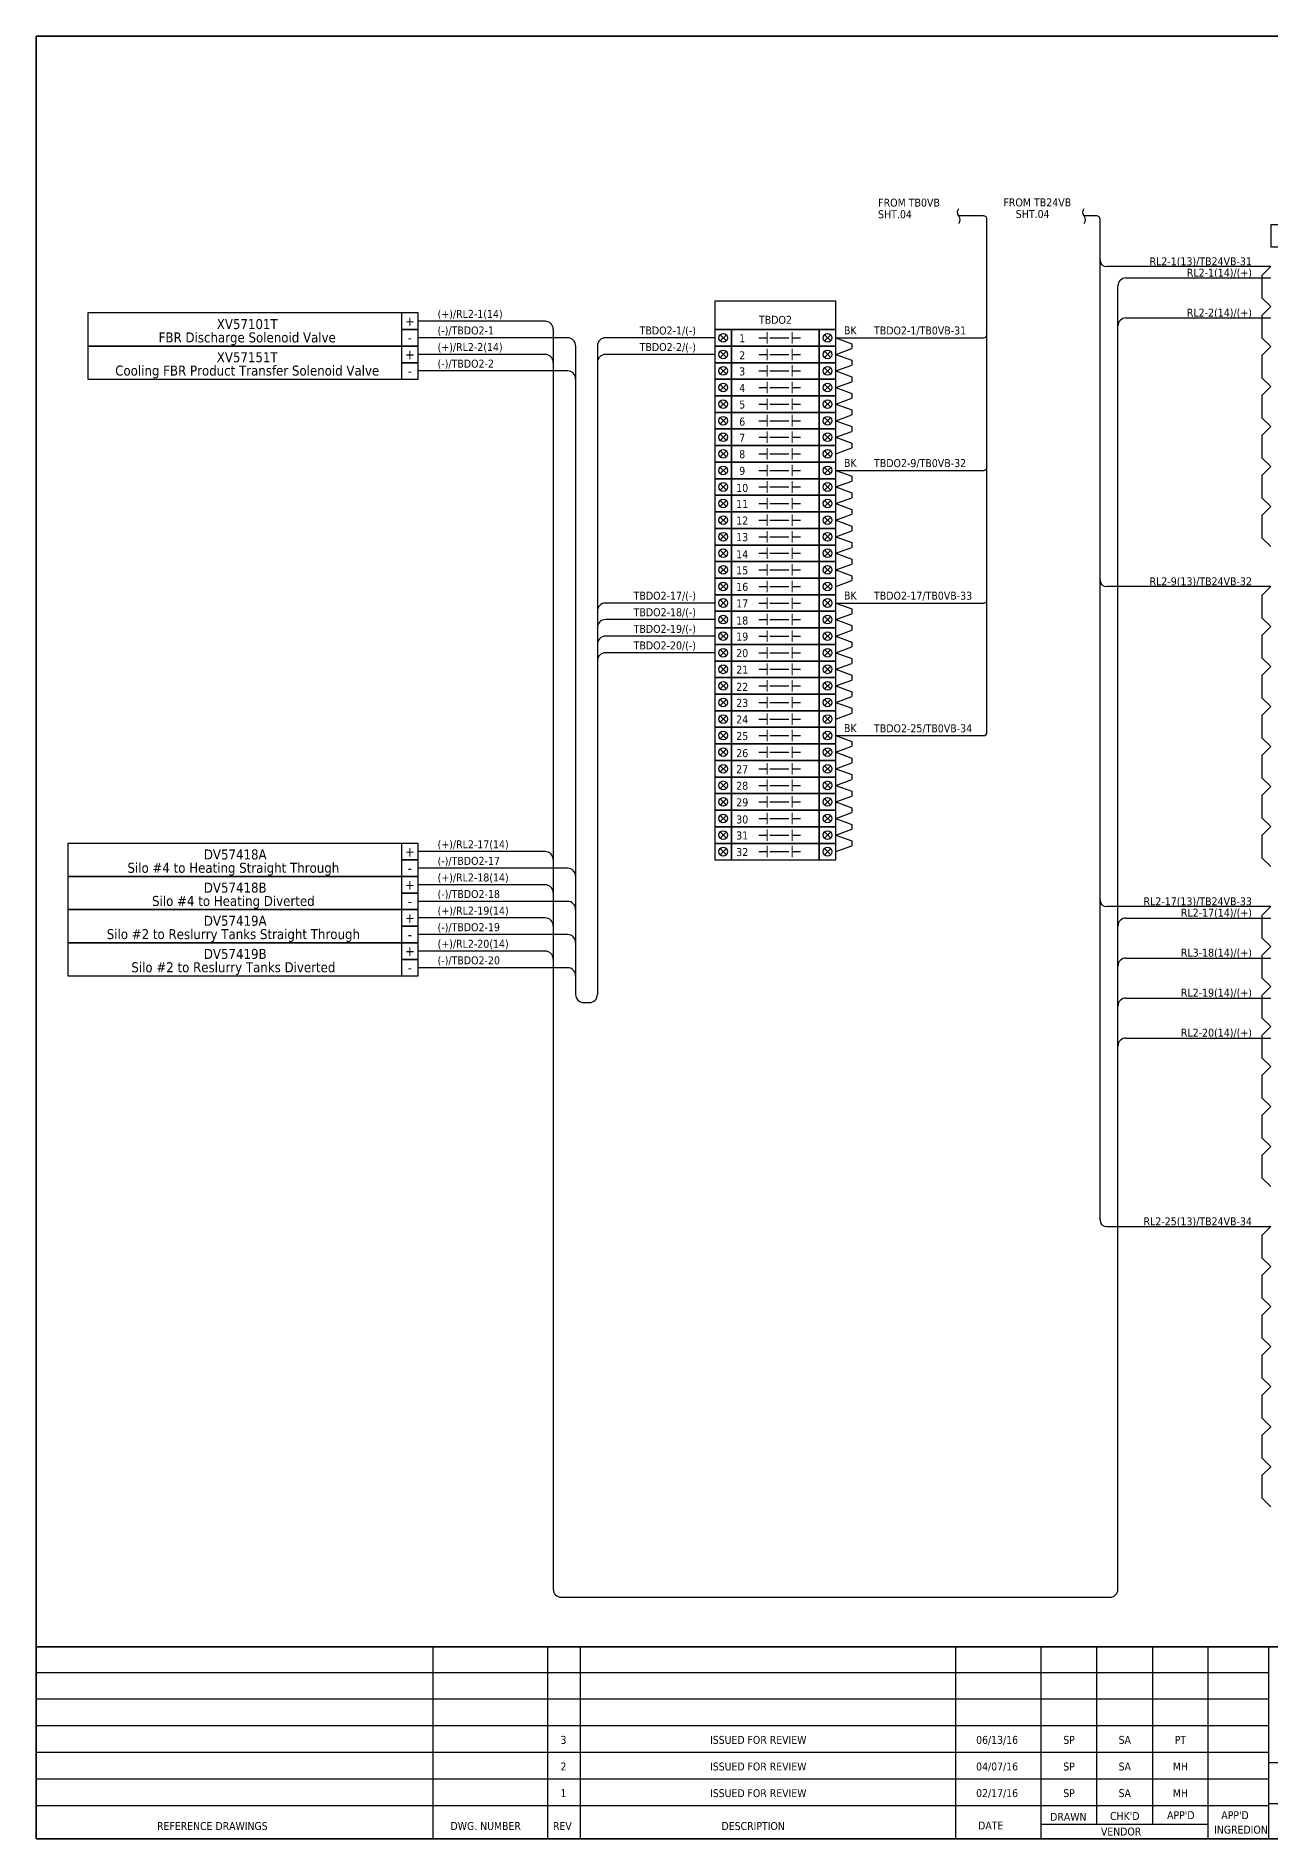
# Model space of a CAD drawing. Header units: millimetres. Extents: x 0 to 1792788, y -13 to 262234.
# Drawn here: x 1018072 to 1065109, y -13 to 68674 of the extents above; entities that cross this region are included whole.
import ezdxf
from ezdxf.enums import TextEntityAlignment as Align

# ---------------------------------------------------------------- set-up
doc = ezdxf.new("R2010")
doc.units = ezdxf.units.MM
for name, color, linetype, lineweight in [('GT_1', 9, 'Continuous', 25), ('HELPPOINT', 7, 'Continuous', 25), ('MEMBER', 7, 'Continuous', 25), ('power', 7, 'Continuous', 25)]:
    doc.layers.add(name, color=color, linetype=linetype, lineweight=lineweight)
doc.styles.add('Tahoma', font='')
doc.styles.get('Tahoma').set_extended_font_data('Tahoma')

# ---------------------------------------------------------------- blocks, each defined once
blk = doc.blocks.new('TPA')
at = {"layer": 'GT_1', "color": 4, "ltscale": 25.4}
for p, q in [((14309938, 12749437), (14309938, 12757755)), ((14314900, 12749437), (14314900, 12757755)), ((14316319, 12749437), (14316319, 12757755)), ((14332560, 12749437), (14332560, 12757755)), ((14336263, 12749437), (14336263, 12757755)), ((14338674, 12750067), (14338674, 12757755)), ((14341086, 12750068), (14341086, 12757756)), ((14343490, 12749437), (14343490, 12757755)), ((14346116, 12749437), (14346116, 12757755)), ((14346116, 12756634), (14292753, 12756634)), ((14346116, 12755485), (14292753, 12755485)), ((14346116, 12754332), (14292753, 12754332)), ((14346116, 12753180), (14292753, 12753180)), ((14368833, 12752737), (14346116, 12752737)), ((14346116, 12752028), (14292753, 12752028)), ((14346114, 12750875), (14292753, 12750875)), ((14368833, 12750964), (14346116, 12750964)), ((14343490, 12750067), (14336263, 12750067))]:
    blk.add_line(p, q, dxfattribs=at)
at = {"layer": 'HELPPOINT', "color": 4, "lineweight": 35, "ltscale": 25.4}
for p, q in [((14292753, 12749437), (14292753, 12827491)), ((14292753, 12827491), (14405128, 12827491)), ((14292753, 12749437), (14292753, 12827491)), ((14292753, 12827491), (14405128, 12827491)), ((14405128, 12749437), (14292753, 12749437)), ((14405128, 12749437), (14292753, 12749437))]:
    blk.add_line(p, q, dxfattribs=at)
at = {"layer": 'MEMBER', "color": 4, "lineweight": 35, "ltscale": 25.4}
blk.add_line((14292753, 12757755), (14405128, 12757755), dxfattribs=at)
blk.add_line((14292753, 12757755), (14405128, 12757755), dxfattribs=at)
at = {"layer": 'MEMBER', "color": 4, "style": 'Tahoma'}
for s, height, p in [('3', 343, (14315582, 12753726)), ('ISSUED FOR REVIEW', 342.77, (14324013, 12753726)), ('06/13/16', 342.8, (14334352, 12753726)), ('SP', 342.8, (14337466, 12753726)), ('SA', 342.8, (14339877, 12753726)), ('PT', 342.8, (14342288, 12753726)), ('2', 343, (14315582, 12752574)), ('ISSUED FOR REVIEW', 342.77, (14324013, 12752574)), ('04/07/16', 342.8, (14334352, 12752574)), ('SP', 342.8, (14337466, 12752574)), ('SA', 342.8, (14339877, 12752574)), ('MH', 342.8, (14342288, 12752574)), ('1', 343, (14315582, 12751421)), ('ISSUED FOR REVIEW', 342.77, (14324013, 12751421)), ('02/17/16', 342.8, (14334352, 12751421)), ('SP', 342.8, (14337466, 12751421)), ('SA', 342.8, (14339877, 12751421)), ('MH', 342.8, (14342288, 12751421))]:
    blk.add_text(s, height=height, dxfattribs=at).set_placement(p, align=Align.MIDDLE_CENTER)
for s, height, p in [('REFERENCE DRAWINGS', 342.77, (14297988, 12749826)), ('DWG. NUMBER', 342.77, (14310694, 12749826)), ('REV', 342.8, (14315126, 12749826)), ('DESCRIPTION', 342.77, (14322425, 12749826)), ('DATE', 342.8, (14333532, 12749847)), ('DRAWN', 342.8, (14336649, 12750224)), ("CHK'D", 342.8, (14339241, 12750260)), ("APP'D", 342.8, (14341710, 12750294)), ("APP'D", 342.8, (14344056, 12750294)), ('VENDOR', 342.8, (14338846, 12749586)), ('INGREDION', 342.8, (14343744, 12749668))]:
    blk.add_text(s, height=height, dxfattribs=at).set_placement(p)

msp = doc.modelspace()

# ---------------------------------------------------------------- linework, layer by layer
at = {"color": 7, "ltscale": 25.4}
for p, q in [((1054166, 61819), (1053220, 61819)), ((1054293, 42149), (1054293, 61692)), ((1038320, 57178), (1032622, 57178)), ((1043933, 57178), (1039761, 57178)), ((1044366, 57295), (1044131, 57060)), ((1044131, 57295), (1044366, 57060)), ((1045600, 57178), (1045918, 57178)), ((1046018, 57178), (1046744, 57178)), ((1046872, 57178), (1047190, 57178)), ((1048105, 57295), (1048340, 57060)), ((1048340, 57295), (1048105, 57060)), ((1048539, 57178), (1054166, 57178)), ((1048539, 57178), (1049143, 56954)), ((1038625, 56873), (1038625, 32157)), ((1039456, 56873), (1039456, 32157)), ((1043933, 56546), (1039761, 56546)), ((1044366, 56664), (1044131, 56429)), ((1044131, 56664), (1044366, 56429)), ((1045600, 56546), (1045918, 56546)), ((1046018, 56546), (1046744, 56546)), ((1046872, 56546), (1047190, 56546)), ((1048105, 56664), (1048340, 56429)), ((1048340, 56664), (1048105, 56429)), ((1048539, 56546), (1049143, 56769)), ((1048539, 56546), (1049143, 56323)), ((1049143, 56954), (1049143, 56769)), ((1038320, 55915), (1032622, 55915)), ((1044366, 56032), (1044131, 55797)), ((1044131, 56032), (1044366, 55797)), ((1045600, 55915), (1045918, 55915)), ((1046018, 55915), (1046744, 55915)), ((1046872, 55915), (1047190, 55915)), ((1048105, 56032), (1048340, 55797)), ((1048340, 56032), (1048105, 55797)), ((1048539, 55915), (1049143, 56138)), ((1048539, 55915), (1049143, 55691)), ((1049143, 56323), (1049143, 56138)), ((1049143, 55691), (1049143, 55506)), ((1044366, 55401), (1044131, 55166)), ((1044131, 55401), (1044366, 55166)), ((1045600, 55283), (1045918, 55283)), ((1046018, 55283), (1046744, 55283)), ((1046872, 55283), (1047190, 55283)), ((1048105, 55401), (1048340, 55166)), ((1048340, 55401), (1048105, 55166)), ((1048539, 55283), (1049143, 55506)), ((1048539, 55283), (1049143, 55060)), ((1049143, 55060), (1049143, 54875)), ((1044366, 54769), (1044131, 54534)), ((1044131, 54769), (1044366, 54534)), ((1045600, 54652), (1045918, 54652)), ((1046018, 54652), (1046744, 54652)), ((1046872, 54652), (1047190, 54652)), ((1048105, 54769), (1048340, 54534)), ((1048340, 54769), (1048105, 54534)), ((1048539, 54652), (1049143, 54875)), ((1048539, 54652), (1049143, 54428)), ((1049143, 54428), (1049143, 54243)), ((1044366, 54138), (1044131, 53903)), ((1044131, 54138), (1044366, 53903)), ((1045600, 54020), (1045918, 54020)), ((1046018, 54020), (1046744, 54020)), ((1046872, 54020), (1047190, 54020)), ((1048105, 54138), (1048340, 53903)), ((1048340, 54138), (1048105, 53903)), ((1048539, 54020), (1049143, 54243)), ((1048539, 54020), (1049143, 53797)), ((1048539, 53389), (1049143, 53612)), ((1049143, 53797), (1049143, 53612)), ((1044366, 53506), (1044131, 53271)), ((1044131, 53506), (1044366, 53271)), ((1045600, 53389), (1045918, 53389)), ((1046018, 53389), (1046744, 53389)), ((1046872, 53389), (1047190, 53389)), ((1048105, 53506), (1048340, 53271)), ((1048340, 53506), (1048105, 53271)), ((1048539, 53389), (1049143, 53165)), ((1048539, 52757), (1049143, 52980)), ((1049143, 53165), (1049143, 52980)), ((1044366, 52875), (1044131, 52640)), ((1044131, 52875), (1044366, 52640)), ((1044366, 52243), (1044131, 52008)), ((1044131, 52243), (1044366, 52008)), ((1045600, 52757), (1045918, 52757)), ((1046018, 52757), (1046744, 52757)), ((1046872, 52757), (1047190, 52757)), ((1048105, 52875), (1048340, 52640)), ((1048340, 52875), (1048105, 52640)), ((1048105, 52243), (1048340, 52008)), ((1048340, 52243), (1048105, 52008)), ((1044366, 51612), (1044131, 51377)), ((1044131, 51612), (1044366, 51377)), ((1045600, 52126), (1045918, 52126)), ((1046018, 52126), (1046744, 52126)), ((1046872, 52126), (1047190, 52126)), ((1048105, 51612), (1048340, 51377)), ((1048340, 51612), (1048105, 51377)), ((1048539, 52126), (1049143, 51902)), ((1048539, 52126), (1054166, 52126)), ((1048539, 51494), (1049143, 51717)), ((1049143, 51902), (1049143, 51717)), ((1044366, 50980), (1044131, 50745)), ((1044131, 50980), (1044366, 50745)), ((1045600, 51494), (1045918, 51494)), ((1045600, 50863), (1045918, 50863)), ((1046018, 51494), (1046744, 51494)), ((1046018, 50863), (1046744, 50863)), ((1046872, 51494), (1047190, 51494)), ((1046872, 50863), (1047190, 50863)), ((1048105, 50980), (1048340, 50745)), ((1048340, 50980), (1048105, 50745)), ((1048539, 51494), (1049143, 51271)), ((1048539, 50863), (1049143, 51086)), ((1048539, 50863), (1049143, 50639)), ((1049143, 51271), (1049143, 51086)), ((1044366, 50349), (1044131, 50114)), ((1044131, 50349), (1044366, 50114)), ((1045600, 50231), (1045918, 50231)), ((1046018, 50231), (1046744, 50231)), ((1046872, 50231), (1047190, 50231)), ((1048105, 50349), (1048340, 50114)), ((1048340, 50349), (1048105, 50114)), ((1048539, 50231), (1049143, 50454)), ((1048539, 50231), (1049143, 50008)), ((1049143, 50639), (1049143, 50454)), ((1044366, 49717), (1044131, 49482)), ((1044131, 49717), (1044366, 49482)), ((1045600, 49600), (1045918, 49600)), ((1046018, 49600), (1046744, 49600)), ((1046872, 49600), (1047190, 49600)), ((1048105, 49717), (1048340, 49482)), ((1048340, 49717), (1048105, 49482)), ((1048539, 49600), (1049143, 49823)), ((1048539, 49600), (1049143, 49376)), ((1049143, 50008), (1049143, 49823)), ((1044366, 49086), (1044131, 48851)), ((1044131, 49086), (1044366, 48851)), ((1045600, 48968), (1045918, 48968)), ((1046018, 48968), (1046744, 48968)), ((1046872, 48968), (1047190, 48968)), ((1048105, 49086), (1048340, 48851)), ((1048340, 49086), (1048105, 48851)), ((1048539, 48968), (1049143, 49191)), ((1048539, 48968), (1049143, 48745)), ((1049143, 49376), (1049143, 49191)), ((1044366, 48454), (1044131, 48219)), ((1044131, 48454), (1044366, 48219)), ((1045600, 48337), (1045918, 48337)), ((1046018, 48337), (1046744, 48337)), ((1046872, 48337), (1047190, 48337)), ((1048105, 48454), (1048340, 48219)), ((1048340, 48454), (1048105, 48219)), ((1048539, 48337), (1049143, 48560)), ((1048539, 48337), (1049143, 48113)), ((1049143, 48745), (1049143, 48560)), ((1049143, 48113), (1049143, 47928)), ((1044366, 47823), (1044131, 47588)), ((1044131, 47823), (1044366, 47588)), ((1045600, 47705), (1045918, 47705)), ((1046018, 47705), (1046744, 47705)), ((1046872, 47705), (1047190, 47705)), ((1048105, 47823), (1048340, 47588)), ((1048340, 47823), (1048105, 47588)), ((1048539, 47705), (1049143, 47928)), ((1043933, 47074), (1039761, 47074)), ((1044366, 47191), (1044131, 46956)), ((1044131, 47191), (1044366, 46956)), ((1045600, 47074), (1045918, 47074)), ((1046018, 47074), (1046744, 47074)), ((1046872, 47074), (1047190, 47074)), ((1048105, 47191), (1048340, 46956)), ((1048340, 47191), (1048105, 46956)), ((1048539, 47074), (1049143, 46850)), ((1048539, 47074), (1054166, 47074)), ((1049143, 46850), (1049143, 46665)), ((1043933, 46442), (1039761, 46442)), ((1044366, 46560), (1044131, 46325)), ((1044131, 46560), (1044366, 46325)), ((1045600, 46442), (1045918, 46442)), ((1046018, 46442), (1046744, 46442)), ((1046872, 46442), (1047190, 46442)), ((1048105, 46560), (1048340, 46325)), ((1048340, 46560), (1048105, 46325)), ((1048539, 46442), (1049143, 46665)), ((1048539, 46442), (1049143, 46219)), ((1048539, 45811), (1049143, 46034)), ((1049143, 46219), (1049143, 46034)), ((1043933, 45811), (1039761, 45811)), ((1044366, 45928), (1044131, 45693)), ((1044131, 45928), (1044366, 45693)), ((1045600, 45811), (1045918, 45811)), ((1046018, 45811), (1046744, 45811)), ((1046872, 45811), (1047190, 45811)), ((1048105, 45928), (1048340, 45693)), ((1048340, 45928), (1048105, 45693)), ((1048539, 45811), (1049143, 45587)), ((1048539, 45179), (1049143, 45403)), ((1049143, 45587), (1049143, 45403)), ((1043933, 45179), (1039761, 45179)), ((1044366, 45297), (1044131, 45062)), ((1044131, 45297), (1044366, 45062)), ((1044366, 44665), (1044131, 44430)), ((1044131, 44665), (1044366, 44430)), ((1045600, 45179), (1045918, 45179)), ((1046018, 45179), (1046744, 45179)), ((1046872, 45179), (1047190, 45179)), ((1048105, 45297), (1048340, 45062)), ((1048340, 45297), (1048105, 45062)), ((1048105, 44665), (1048340, 44430)), ((1048340, 44665), (1048105, 44430)), ((1048539, 45179), (1049143, 44956)), ((1048539, 44548), (1049143, 44771)), ((1049143, 44956), (1049143, 44771)), ((1044366, 44034), (1044131, 43799)), ((1044131, 44034), (1044366, 43799)), ((1045600, 44548), (1045918, 44548)), ((1046018, 44548), (1046744, 44548)), ((1046872, 44548), (1047190, 44548)), ((1048105, 44034), (1048340, 43799)), ((1048340, 44034), (1048105, 43799)), ((1048539, 44548), (1049143, 44324)), ((1048539, 43916), (1049143, 44140)), ((1049143, 44324), (1049143, 44140)), ((1044366, 43402), (1044131, 43167)), ((1044131, 43402), (1044366, 43167)), ((1045600, 43916), (1045918, 43916)), ((1045600, 43285), (1045918, 43285)), ((1046018, 43916), (1046744, 43916)), ((1046018, 43285), (1046744, 43285)), ((1046872, 43916), (1047190, 43916)), ((1046872, 43285), (1047190, 43285)), ((1048105, 43402), (1048340, 43167)), ((1048340, 43402), (1048105, 43167)), ((1048539, 43916), (1049143, 43693)), ((1048539, 43285), (1049143, 43508)), ((1048539, 43285), (1049143, 43062)), ((1049143, 43693), (1049143, 43508)), ((1044366, 42771), (1044131, 42536)), ((1044131, 42771), (1044366, 42536)), ((1045600, 42653), (1045918, 42653)), ((1046018, 42653), (1046744, 42653)), ((1046872, 42653), (1047190, 42653)), ((1048105, 42771), (1048340, 42536)), ((1048340, 42771), (1048105, 42536)), ((1048539, 42653), (1049143, 42877)), ((1049143, 43062), (1049143, 42877)), ((1044366, 42139), (1044131, 41904)), ((1044131, 42139), (1044366, 41904)), ((1045600, 42022), (1045918, 42022)), ((1046018, 42022), (1046744, 42022)), ((1046872, 42022), (1047190, 42022)), ((1048105, 42139), (1048340, 41904)), ((1048340, 42139), (1048105, 41904)), ((1048539, 42022), (1049143, 41799)), ((1048539, 42022), (1054166, 42022)), ((1044366, 41508), (1044131, 41273)), ((1044131, 41508), (1044366, 41273)), ((1045600, 41390), (1045918, 41390)), ((1046018, 41390), (1046744, 41390)), ((1046872, 41390), (1047190, 41390)), ((1048105, 41508), (1048340, 41273)), ((1048340, 41508), (1048105, 41273)), ((1048539, 41390), (1049143, 41614)), ((1048539, 41390), (1049143, 41167)), ((1049143, 41799), (1049143, 41614)), ((1044366, 40876), (1044131, 40641)), ((1044131, 40876), (1044366, 40641)), ((1045600, 40759), (1045918, 40759)), ((1046018, 40759), (1046744, 40759)), ((1046872, 40759), (1047190, 40759)), ((1048105, 40876), (1048340, 40641)), ((1048340, 40876), (1048105, 40641)), ((1048539, 40759), (1049143, 40982)), ((1048539, 40759), (1049143, 40536)), ((1049143, 41167), (1049143, 40982)), ((1049143, 40536), (1049143, 40351)), ((1044366, 40245), (1044131, 40010)), ((1044131, 40245), (1044366, 40010)), ((1045600, 40127), (1045918, 40127)), ((1046018, 40127), (1046744, 40127)), ((1046872, 40127), (1047190, 40127)), ((1048105, 40245), (1048340, 40010)), ((1048340, 40245), (1048105, 40010)), ((1048539, 40127), (1049143, 40351)), ((1048539, 40127), (1049143, 39904)), ((1049143, 39904), (1049143, 39719)), ((1044366, 39613), (1044131, 39378)), ((1044131, 39613), (1044366, 39378)), ((1045600, 39496), (1045918, 39496)), ((1046018, 39496), (1046744, 39496)), ((1046872, 39496), (1047190, 39496)), ((1048105, 39613), (1048340, 39378)), ((1048340, 39613), (1048105, 39378)), ((1048539, 39496), (1049143, 39719)), ((1048539, 39496), (1049143, 39273)), ((1049143, 39273), (1049143, 39088)), ((1044366, 38982), (1044131, 38747)), ((1044131, 38982), (1044366, 38747)), ((1045600, 38864), (1045918, 38864)), ((1046018, 38864), (1046744, 38864)), ((1046872, 38864), (1047190, 38864)), ((1048105, 38982), (1048340, 38747)), ((1048340, 38982), (1048105, 38747)), ((1048539, 38864), (1049143, 39088)), ((1048539, 38864), (1049143, 38641)), ((1049143, 38641), (1049143, 38456)), ((1044366, 38350), (1044131, 38115)), ((1044131, 38350), (1044366, 38115)), ((1045600, 38233), (1045918, 38233)), ((1046018, 38233), (1046744, 38233)), ((1046872, 38233), (1047190, 38233)), ((1048105, 38350), (1048340, 38115)), ((1048340, 38350), (1048105, 38115)), ((1048539, 38233), (1049143, 38456)), ((1048539, 38233), (1049143, 38010)), ((1048539, 37601), (1049143, 37825)), ((1049143, 38010), (1049143, 37825)), ((1044366, 37719), (1044131, 37484)), ((1044131, 37719), (1044366, 37484)), ((1045600, 37601), (1045918, 37601)), ((1046018, 37601), (1046744, 37601)), ((1046872, 37601), (1047190, 37601)), ((1048105, 37719), (1048340, 37484)), ((1048340, 37719), (1048105, 37484)), ((1038320, 36970), (1032622, 36970)), ((1038320, 35707), (1032622, 35707)), ((1038320, 34444), (1032622, 34444)), ((1038320, 33181), (1032622, 33181)), ((1038930, 31852), (1039151, 31852))]:
    msp.add_line(p, q, dxfattribs=at)
at = {"color": 1, "ltscale": 25.4}
for p, q in [((1058472, 61819), (1057999, 61819)), ((1058599, 60144), (1058599, 61692)), ((1058599, 23568), (1058599, 61692)), ((1065109, 59890), (1058853, 59890)), ((1065109, 59890), (1064768, 59549)), ((1064768, 59549), (1064768, 58706)), ((1065109, 58366), (1064768, 58706)), ((1065109, 58366), (1064768, 58025)), ((1064768, 58025), (1064768, 57182)), ((1065109, 56842), (1064768, 57182)), ((1065109, 56842), (1064768, 56501)), ((1064768, 56501), (1064768, 55658)), ((1065109, 55318), (1064768, 55658)), ((1065109, 55318), (1064768, 54977)), ((1064768, 54977), (1064768, 54134)), ((1065109, 53794), (1064768, 54134)), ((1065109, 53794), (1064768, 53453)), ((1064768, 53453), (1064768, 52610)), ((1065109, 52270), (1064768, 52610)), ((1065109, 52270), (1064768, 51929)), ((1064768, 51929), (1064768, 51086)), ((1065109, 50746), (1064768, 51086)), ((1065109, 50746), (1064768, 50405)), ((1064768, 50405), (1064768, 49562)), ((1065109, 49222), (1064768, 49562)), ((1065109, 47698), (1058853, 47698)), ((1065109, 47698), (1064768, 47357)), ((1064768, 47357), (1064768, 46514)), ((1065109, 46174), (1064768, 46514)), ((1065109, 46174), (1064768, 45833)), ((1064768, 45833), (1064768, 44990)), ((1065109, 44650), (1064768, 44990)), ((1065109, 44650), (1064768, 44309)), ((1064768, 44309), (1064768, 43466)), ((1065109, 43126), (1064768, 43466)), ((1065109, 43126), (1064768, 42785)), ((1064768, 42785), (1064768, 41942)), ((1065109, 41602), (1064768, 41942)), ((1065109, 41602), (1064768, 41261)), ((1064768, 41261), (1064768, 40418)), ((1065109, 40078), (1064768, 40418)), ((1065109, 40078), (1064768, 39737)), ((1064768, 39737), (1064768, 38894)), ((1065109, 38554), (1064768, 38894)), ((1065109, 38554), (1064768, 38213)), ((1064768, 38213), (1064768, 37370)), ((1065109, 37030), (1064768, 37370)), ((1065109, 35506), (1058853, 35506)), ((1065109, 35506), (1064768, 35165)), ((1064768, 35165), (1064768, 34322)), ((1065109, 33982), (1064768, 34322)), ((1065109, 33982), (1064768, 33641)), ((1064768, 33641), (1064768, 32798)), ((1065109, 32458), (1064768, 32798)), ((1065109, 32458), (1064768, 32117)), ((1064768, 32117), (1064768, 31274)), ((1065109, 30934), (1064768, 31274)), ((1065109, 30934), (1064768, 30593)), ((1064768, 30593), (1064768, 29750)), ((1065109, 29410), (1064768, 29750)), ((1065109, 29410), (1064768, 29069)), ((1064768, 29069), (1064768, 28226)), ((1065109, 27886), (1064768, 28226)), ((1065109, 27886), (1064768, 27545)), ((1064768, 27545), (1064768, 26702)), ((1065109, 26362), (1064768, 26702)), ((1065109, 26362), (1064768, 26021)), ((1064768, 26021), (1064768, 25178)), ((1065109, 24838), (1064768, 25178)), ((1058853, 23314), (1065109, 23314)), ((1065109, 23314), (1064768, 22973)), ((1064768, 22973), (1064768, 22130)), ((1065109, 21790), (1064768, 22130)), ((1065109, 21790), (1064768, 21449)), ((1064768, 21449), (1064768, 20606)), ((1065109, 20266), (1064768, 20606)), ((1065109, 20266), (1064768, 19925)), ((1064768, 19925), (1064768, 19082)), ((1065109, 18742), (1064768, 19082)), ((1065109, 18742), (1064768, 18401)), ((1064768, 18401), (1064768, 17558)), ((1065109, 17218), (1064768, 17558)), ((1065109, 17218), (1064768, 16877)), ((1064768, 16877), (1064768, 16034)), ((1065109, 15694), (1064768, 16034)), ((1065109, 15694), (1064768, 15353)), ((1064768, 15353), (1064768, 14510)), ((1065109, 14170), (1064768, 14510)), ((1065109, 14170), (1064768, 13829)), ((1064768, 13829), (1064768, 12986)), ((1065109, 12646), (1064768, 12986))]:
    msp.add_line(p, q, dxfattribs=at)
at = {"color": 4, "ltscale": 25.4}
for p, q in [((1059282, 9499), (1059282, 59152)), ((1059587, 59457), (1065109, 59457)), ((1037465, 57809), (1032622, 57809)), ((1059587, 57933), (1065109, 57933)), ((1037769, 57504), (1037769, 9499)), ((1037465, 56546), (1032622, 56546)), ((1037465, 37601), (1032622, 37601)), ((1037465, 36338), (1032622, 36338)), ((1037465, 35075), (1032622, 35075)), ((1059587, 35073), (1065109, 35073)), ((1037465, 33812), (1032622, 33812)), ((1059587, 33549), (1065109, 33549)), ((1059587, 32025), (1065109, 32025)), ((1059587, 30501), (1065109, 30501)), ((1038074, 9194), (1058977, 9194))]:
    msp.add_line(p, q, dxfattribs=at)
at = {"color": 7, "lineweight": 9, "ltscale": 25.4}
for p, q in [((1045918, 56961), (1045918, 57394)), ((1046872, 56961), (1046872, 57394)), ((1045918, 56329), (1045918, 56763)), ((1046872, 56329), (1046872, 56763)), ((1045918, 55698), (1045918, 56131)), ((1046872, 55698), (1046872, 56131)), ((1045918, 55066), (1045918, 55500)), ((1046872, 55066), (1046872, 55500)), ((1045918, 54435), (1045918, 54868)), ((1046872, 54435), (1046872, 54868)), ((1045918, 53803), (1045918, 54237)), ((1045918, 53172), (1045918, 53605)), ((1046872, 53803), (1046872, 54237)), ((1046872, 53172), (1046872, 53605)), ((1045918, 52540), (1045918, 52974)), ((1046872, 52540), (1046872, 52974)), ((1045918, 51909), (1045918, 52342)), ((1046872, 51909), (1046872, 52342)), ((1045918, 51277), (1045918, 51711)), ((1046872, 51277), (1046872, 51711)), ((1045918, 50646), (1045918, 51079)), ((1046872, 50646), (1046872, 51079)), ((1045918, 50014), (1045918, 50448)), ((1046872, 50014), (1046872, 50448)), ((1045918, 49383), (1045918, 49816)), ((1046872, 49383), (1046872, 49816)), ((1045918, 48751), (1045918, 49185)), ((1046872, 48751), (1046872, 49185)), ((1045918, 48120), (1045918, 48553)), ((1046872, 48120), (1046872, 48553)), ((1045918, 47488), (1045918, 47922)), ((1046872, 47488), (1046872, 47922)), ((1045918, 46857), (1045918, 47290)), ((1046872, 46857), (1046872, 47290)), ((1045918, 46226), (1045918, 46659)), ((1045918, 45594), (1045918, 46027)), ((1046872, 46226), (1046872, 46659)), ((1046872, 45594), (1046872, 46027)), ((1045918, 44963), (1045918, 45396)), ((1046872, 44963), (1046872, 45396)), ((1045918, 44331), (1045918, 44764)), ((1046872, 44331), (1046872, 44764)), ((1045918, 43700), (1045918, 44133)), ((1046872, 43700), (1046872, 44133)), ((1045918, 43068), (1045918, 43502)), ((1046872, 43068), (1046872, 43502)), ((1045918, 42437), (1045918, 42870)), ((1046872, 42437), (1046872, 42870)), ((1045918, 41805), (1045918, 42239)), ((1046872, 41805), (1046872, 42239)), ((1045918, 41174), (1045918, 41607)), ((1046872, 41174), (1046872, 41607)), ((1045918, 40542), (1045918, 40976)), ((1046872, 40542), (1046872, 40976)), ((1045918, 39911), (1045918, 40344)), ((1046872, 39911), (1046872, 40344)), ((1045918, 39279), (1045918, 39713)), ((1046872, 39279), (1046872, 39713)), ((1045918, 38648), (1045918, 39081)), ((1046872, 38648), (1046872, 39081)), ((1045918, 38016), (1045918, 38450)), ((1045918, 37385), (1045918, 37818)), ((1046872, 38016), (1046872, 38450)), ((1046872, 37385), (1046872, 37818))]:
    msp.add_line(p, q, dxfattribs=at)
at = {"color": 7, "ltscale": 25.4}
msp.add_lwpolyline([(1053220, 61537, 0.351), (1053220, 61819, -0.351), (1053220, 62101, 2.081666)], format="xyb", dxfattribs=at)
at = {"color": 1, "ltscale": 25.4}
msp.add_lwpolyline([(1057999, 61537, 0.351), (1057999, 61819, -0.351), (1057999, 62101, 2.081666)], format="xyb", dxfattribs=at)
at = {"color": 2, "ltscale": 25.4}
for points in [[(1065109, 60647), (1068361, 60647), (1068361, 61478), (1065109, 61478)], [(1020041, 56862), (1032622, 56862), (1032622, 58125), (1020041, 58125)], [(1020041, 55599), (1032622, 55599), (1032622, 56862), (1020041, 56862)], [(1019279, 36654), (1032622, 36654), (1032622, 37917), (1019279, 37917)], [(1019279, 35391), (1032622, 35391), (1032622, 36654), (1019279, 36654)], [(1019279, 34128), (1032622, 34128), (1032622, 35391), (1019279, 35391)], [(1019279, 32865), (1032622, 32865), (1032622, 34128), (1019279, 34128)]]:
    msp.add_lwpolyline(points, close=True, dxfattribs=at)
at = {"color": 4, "ltscale": 25.4}
msp.add_lwpolyline([(1043933, 57493), (1048539, 57493), (1048539, 58572), (1043933, 58572)], close=True, dxfattribs=at)
at = {"color": 1, "ltscale": 25.4}
for points in [[(1031991, 57493), (1032622, 57493), (1032622, 58125), (1031991, 58125)], [(1031991, 56230), (1032622, 56230), (1032622, 56862), (1031991, 56862)], [(1031991, 37286), (1032622, 37286), (1032622, 37917), (1031991, 37917)], [(1031991, 36023), (1032622, 36023), (1032622, 36654), (1031991, 36654)], [(1031991, 34760), (1032622, 34760), (1032622, 35391), (1031991, 35391)], [(1031991, 33497), (1032622, 33497), (1032622, 34128), (1031991, 34128)]]:
    msp.add_lwpolyline(points, close=True, dxfattribs=at)
at = {"color": 7, "ltscale": 25.4}
for points in [[(1031991, 56862), (1032622, 56862), (1032622, 57493), (1031991, 57493)], [(1043933, 56862), (1044564, 56862), (1044564, 57493), (1043933, 57493)], [(1044564, 56862), (1047907, 56862), (1047907, 57493), (1044564, 57493)], [(1047907, 56862), (1048539, 56862), (1048539, 57493), (1047907, 57493)], [(1043933, 56230), (1044564, 56230), (1044564, 56862), (1043933, 56862)], [(1044564, 56230), (1047907, 56230), (1047907, 56862), (1044564, 56862)], [(1047907, 56230), (1048539, 56230), (1048539, 56862), (1047907, 56862)], [(1031991, 55599), (1032622, 55599), (1032622, 56230), (1031991, 56230)], [(1043933, 55599), (1044564, 55599), (1044564, 56230), (1043933, 56230)], [(1044564, 55599), (1047907, 55599), (1047907, 56230), (1044564, 56230)], [(1047907, 55599), (1048539, 55599), (1048539, 56230), (1047907, 56230)], [(1043933, 54967), (1044564, 54967), (1044564, 55599), (1043933, 55599)], [(1043933, 54336), (1044564, 54336), (1044564, 54967), (1043933, 54967)], [(1044564, 54967), (1047907, 54967), (1047907, 55599), (1044564, 55599)], [(1044564, 54336), (1047907, 54336), (1047907, 54967), (1044564, 54967)], [(1047907, 54967), (1048539, 54967), (1048539, 55599), (1047907, 55599)], [(1047907, 54336), (1048539, 54336), (1048539, 54967), (1047907, 54967)], [(1043933, 53704), (1044564, 53704), (1044564, 54336), (1043933, 54336)], [(1044564, 53704), (1047907, 53704), (1047907, 54336), (1044564, 54336)], [(1047907, 53704), (1048539, 53704), (1048539, 54336), (1047907, 54336)], [(1043933, 53073), (1044564, 53073), (1044564, 53704), (1043933, 53704)], [(1044564, 53073), (1047907, 53073), (1047907, 53704), (1044564, 53704)], [(1047907, 53073), (1048539, 53073), (1048539, 53704), (1047907, 53704)], [(1043933, 52441), (1044564, 52441), (1044564, 53073), (1043933, 53073)], [(1044564, 52441), (1047907, 52441), (1047907, 53073), (1044564, 53073)], [(1047907, 52441), (1048539, 52441), (1048539, 53073), (1047907, 53073)], [(1043933, 51810), (1044564, 51810), (1044564, 52441), (1043933, 52441)], [(1044564, 51810), (1047907, 51810), (1047907, 52441), (1044564, 52441)], [(1047907, 51810), (1048539, 51810), (1048539, 52441), (1047907, 52441)], [(1043933, 51178), (1044564, 51178), (1044564, 51810), (1043933, 51810)], [(1044564, 51178), (1047907, 51178), (1047907, 51810), (1044564, 51810)], [(1047907, 51178), (1048539, 51178), (1048539, 51810), (1047907, 51810)], [(1043933, 50547), (1044564, 50547), (1044564, 51178), (1043933, 51178)], [(1044564, 50547), (1047907, 50547), (1047907, 51178), (1044564, 51178)], [(1047907, 50547), (1048539, 50547), (1048539, 51178), (1047907, 51178)], [(1043933, 49915), (1044564, 49915), (1044564, 50547), (1043933, 50547)], [(1044564, 49915), (1047907, 49915), (1047907, 50547), (1044564, 50547)], [(1047907, 49915), (1048539, 49915), (1048539, 50547), (1047907, 50547)], [(1043933, 49284), (1044564, 49284), (1044564, 49915), (1043933, 49915)], [(1044564, 49284), (1047907, 49284), (1047907, 49915), (1044564, 49915)], [(1047907, 49284), (1048539, 49284), (1048539, 49915), (1047907, 49915)], [(1043933, 48652), (1044564, 48652), (1044564, 49284), (1043933, 49284)], [(1044564, 48652), (1047907, 48652), (1047907, 49284), (1044564, 49284)], [(1047907, 48652), (1048539, 48652), (1048539, 49284), (1047907, 49284)], [(1043933, 48021), (1044564, 48021), (1044564, 48652), (1043933, 48652)], [(1044564, 48021), (1047907, 48021), (1047907, 48652), (1044564, 48652)], [(1047907, 48021), (1048539, 48021), (1048539, 48652), (1047907, 48652)], [(1043933, 47389), (1044564, 47389), (1044564, 48021), (1043933, 48021)], [(1044564, 47389), (1047907, 47389), (1047907, 48021), (1044564, 48021)], [(1047907, 47389), (1048539, 47389), (1048539, 48021), (1047907, 48021)], [(1043933, 46758), (1044564, 46758), (1044564, 47389), (1043933, 47389)], [(1043933, 46126), (1044564, 46126), (1044564, 46758), (1043933, 46758)], [(1044564, 46758), (1047907, 46758), (1047907, 47389), (1044564, 47389)], [(1044564, 46126), (1047907, 46126), (1047907, 46758), (1044564, 46758)], [(1047907, 46758), (1048539, 46758), (1048539, 47389), (1047907, 47389)], [(1047907, 46126), (1048539, 46126), (1048539, 46758), (1047907, 46758)], [(1043933, 45495), (1044564, 45495), (1044564, 46126), (1043933, 46126)], [(1044564, 45495), (1047907, 45495), (1047907, 46126), (1044564, 46126)], [(1047907, 45495), (1048539, 45495), (1048539, 46126), (1047907, 46126)], [(1043933, 44864), (1044564, 44864), (1044564, 45495), (1043933, 45495)], [(1044564, 44864), (1047907, 44864), (1047907, 45495), (1044564, 45495)], [(1047907, 44864), (1048539, 44864), (1048539, 45495), (1047907, 45495)], [(1043933, 44232), (1044564, 44232), (1044564, 44864), (1043933, 44864)], [(1044564, 44232), (1047907, 44232), (1047907, 44864), (1044564, 44864)], [(1047907, 44232), (1048539, 44232), (1048539, 44864), (1047907, 44864)], [(1043933, 43601), (1044564, 43601), (1044564, 44232), (1043933, 44232)], [(1044564, 43601), (1047907, 43601), (1047907, 44232), (1044564, 44232)], [(1047907, 43601), (1048539, 43601), (1048539, 44232), (1047907, 44232)], [(1043933, 42969), (1044564, 42969), (1044564, 43601), (1043933, 43601)], [(1044564, 42969), (1047907, 42969), (1047907, 43601), (1044564, 43601)], [(1047907, 42969), (1048539, 42969), (1048539, 43601), (1047907, 43601)], [(1043933, 42338), (1044564, 42338), (1044564, 42969), (1043933, 42969)], [(1044564, 42338), (1047907, 42338), (1047907, 42969), (1044564, 42969)], [(1047907, 42338), (1048539, 42338), (1048539, 42969), (1047907, 42969)], [(1043933, 41706), (1044564, 41706), (1044564, 42338), (1043933, 42338)], [(1044564, 41706), (1047907, 41706), (1047907, 42338), (1044564, 42338)], [(1047907, 41706), (1048539, 41706), (1048539, 42338), (1047907, 42338)], [(1043933, 41075), (1044564, 41075), (1044564, 41706), (1043933, 41706)], [(1044564, 41075), (1047907, 41075), (1047907, 41706), (1044564, 41706)], [(1047907, 41075), (1048539, 41075), (1048539, 41706), (1047907, 41706)], [(1043933, 40443), (1044564, 40443), (1044564, 41075), (1043933, 41075)], [(1044564, 40443), (1047907, 40443), (1047907, 41075), (1044564, 41075)], [(1047907, 40443), (1048539, 40443), (1048539, 41075), (1047907, 41075)], [(1043933, 39812), (1044564, 39812), (1044564, 40443), (1043933, 40443)], [(1044564, 39812), (1047907, 39812), (1047907, 40443), (1044564, 40443)], [(1047907, 39812), (1048539, 39812), (1048539, 40443), (1047907, 40443)], [(1043933, 39180), (1044564, 39180), (1044564, 39812), (1043933, 39812)], [(1043933, 38549), (1044564, 38549), (1044564, 39180), (1043933, 39180)], [(1044564, 39180), (1047907, 39180), (1047907, 39812), (1044564, 39812)], [(1044564, 38549), (1047907, 38549), (1047907, 39180), (1044564, 39180)], [(1047907, 39180), (1048539, 39180), (1048539, 39812), (1047907, 39812)], [(1047907, 38549), (1048539, 38549), (1048539, 39180), (1047907, 39180)], [(1043933, 37917), (1044564, 37917), (1044564, 38549), (1043933, 38549)], [(1044564, 37917), (1047907, 37917), (1047907, 38549), (1044564, 38549)], [(1047907, 37917), (1048539, 37917), (1048539, 38549), (1047907, 38549)], [(1043933, 37286), (1044564, 37286), (1044564, 37917), (1043933, 37917)], [(1044564, 37286), (1047907, 37286), (1047907, 37917), (1044564, 37917)], [(1047907, 37286), (1048539, 37286), (1048539, 37917), (1047907, 37917)], [(1031991, 36654), (1032622, 36654), (1032622, 37286), (1031991, 37286)], [(1031991, 35391), (1032622, 35391), (1032622, 36023), (1031991, 36023)], [(1031991, 34128), (1032622, 34128), (1032622, 34760), (1031991, 34760)], [(1031991, 32865), (1032622, 32865), (1032622, 33497), (1031991, 33497)]]:
    msp.add_lwpolyline(points, close=True, dxfattribs=at)
for centre in [(1044249, 57178), (1048223, 57178), (1044249, 56546), (1048223, 56546), (1044249, 55915), (1048223, 55915), (1044249, 55283), (1048223, 55283), (1044249, 54652), (1048223, 54652), (1044249, 54020), (1048223, 54020), (1044249, 53389), (1044249, 52757), (1048223, 53389), (1048223, 52757), (1044249, 52126), (1048223, 52126), (1044249, 51494), (1048223, 51494), (1044249, 50863), (1048223, 50863), (1044249, 50231), (1048223, 50231), (1044249, 49600), (1048223, 49600), (1044249, 48968), (1048223, 48968), (1044249, 48337), (1048223, 48337), (1044249, 47705), (1048223, 47705), (1044249, 47074), (1048223, 47074), (1044249, 46442), (1048223, 46442), (1044249, 45811), (1044249, 45179), (1048223, 45811), (1048223, 45179), (1044249, 44548), (1048223, 44548), (1044249, 43916), (1048223, 43916), (1044249, 43285), (1048223, 43285), (1044249, 42653), (1048223, 42653), (1044249, 42022), (1048223, 42022), (1044249, 41390), (1048223, 41390), (1044249, 40759), (1048223, 40759), (1044249, 40127), (1048223, 40127), (1044249, 39496), (1048223, 39496), (1044249, 38864), (1048223, 38864), (1044249, 38233), (1048223, 38233), (1044249, 37601), (1048223, 37601)]:
    msp.add_circle(centre, 166, dxfattribs=at)
for centre, radius, start, end in [((1054166, 61692), 127, 0, 90), ((1038320, 56873), 305, 0, 90), ((1039761, 56873), 305, 90, 180), ((1054166, 57305), 127, 270, 0), ((1039761, 56241), 305, 90, 180), ((1038320, 55610), 305, 0, 90), ((1054166, 52253), 127, 270, 0), ((1039761, 46769), 305, 90, 180), ((1054166, 47201), 127, 270, 0), ((1039761, 46137), 305, 90, 180), ((1039761, 45506), 305, 90, 180), ((1039761, 44874), 305, 90, 180), ((1054166, 42149), 127, 270, 0), ((1038320, 36665), 305, 0, 90), ((1038320, 35402), 305, 0, 90), ((1038320, 34139), 305, 0, 90), ((1038320, 32876), 305, 0, 90), ((1038930, 32157), 305, 180, 270), ((1039151, 32157), 305, 270, 0)]:
    msp.add_arc(centre, radius, start, end, dxfattribs=at)
at = {"color": 1, "ltscale": 25.4}
for centre, radius, start, end in [((1058472, 61692), 127, 0, 90), ((1058853, 60144), 254, 180, 270), ((1058853, 47952), 254, 180, 270), ((1058853, 35760), 254, 180, 270), ((1058853, 23568), 254, 180, 270)]:
    msp.add_arc(centre, radius, start, end, dxfattribs=at)
at = {"color": 4, "ltscale": 25.4}
for centre, start, end in [((1059587, 59152), 90, 180), ((1037465, 57504), 0, 90), ((1059587, 57628), 90, 180), ((1037465, 56241), 0, 90), ((1037465, 37297), 0, 90), ((1037465, 36034), 0, 90), ((1037465, 34771), 0, 90), ((1059587, 34768), 90, 180), ((1037465, 33508), 0, 90), ((1059587, 33244), 90, 180), ((1059587, 31720), 90, 180), ((1059587, 30196), 90, 180), ((1038074, 9499), 180, 270), ((1058977, 9499), 270, 0)]:
    msp.add_arc(centre, 305, start, end, dxfattribs=at)

# ---------------------------------------------------------------- block references
at = {"xscale": 0.8800000000046566, "yscale": 0.8800000000046566, "zscale": 0.8800000000046566}
msp.add_blockref('TPA', (-11559551, -11219518), dxfattribs=at)

# ---------------------------------------------------------------- texts
at = {"color": 7, "style": 'Tahoma'}
for s, p in [('SHT.04', (1050144, 61733)), ('FROM TB0VB', (1050149, 62176)), ('(-)/TBDO2-1', (1033367, 57304)), ('BK', (1048845, 57311)), ('TBDO2-1/TB0VB-31', (1049990, 57304)), ('(-)/TBDO2-2', (1033367, 56041)), ('BK', (1048845, 52259)), ('TBDO2-9/TB0VB-32', (1049990, 52252)), ('BK', (1048845, 47207)), ('TBDO2-17/TB0VB-33', (1049990, 47200)), ('BK', (1048845, 42155)), ('TBDO2-25/TB0VB-34', (1049990, 42148)), ('(-)/TBDO2-17', (1033367, 37097)), ('(-)/TBDO2-18', (1033367, 35834)), ('(-)/TBDO2-19', (1033367, 34571)), ('(-)/TBDO2-20', (1033367, 33308))]:
    msp.add_text(s, height=304.8, dxfattribs=at).set_placement(p)
at = {"color": 1, "style": 'Tahoma'}
for s, p in [('FROM TB24VB', (1054919, 62185)), ('SHT.04', (1055388, 61742))]:
    msp.add_text(s, height=304.8, dxfattribs=at).set_placement(p)
for s, p in [('RL2-1(13)/TB24VB-31', (1064385, 59940)), ('RL2-9(13)/TB24VB-32', (1064385, 47748)), ('RL2-17(13)/TB24VB-33', (1064385, 35556)), ('RL2-25(13)/TB24VB-34', (1064385, 23364))]:
    msp.add_text(s, height=304.8, dxfattribs=at).set_placement(p, align=Align.RIGHT)
at = {"color": 4, "style": 'Tahoma'}
for s, p in [('RL2-1(14)/(+)', (1064385, 59508)), ('RL2-2(14)/(+)', (1064385, 57984)), ('RL2-17(14)/(+)', (1064385, 35124)), ('RL3-18(14)/(+)', (1064385, 33600)), ('RL2-19(14)/(+)', (1064385, 32076)), ('RL2-20(14)/(+)', (1064385, 30552))]:
    msp.add_text(s, height=304.8, dxfattribs=at).set_placement(p, align=Align.RIGHT)
for s, height, p in [('XV57101T', 381, (1026115, 57701)), ('TBDO2', 304.8, (1046236, 57863)), ('FBR Discharge Solenoid Valve', 381, (1026115, 57193)), ('XV57151T', 381, (1026115, 56438)), ('Cooling FBR Product Transfer Solenoid Valve', 381, (1026115, 55930)), ('Silo #4 to Heating Straight Through ', 381, (1025658, 36986)), ('DV57418A', 381, (1025658, 37494)), ('DV57418B', 381, (1025658, 36231)), ('Silo #4 to Heating Diverted ', 381, (1025658, 35723)), ('DV57419A', 381, (1025658, 34968)), ('Silo #2 to Reslurry Tanks Straight Through ', 381, (1025658, 34460)), ('DV57419B', 381, (1025658, 33705)), ('Silo #2 to Reslurry Tanks Diverted ', 381, (1025658, 33197))]:
    msp.add_text(s, height=height, dxfattribs=at).set_placement(p, align=Align.MIDDLE_CENTER)
for s, p in [('(+)/RL2-1(14)', (1033367, 57936)), ('(+)/RL2-2(14)', (1033367, 56673)), ('(+)/RL2-17(14)', (1033367, 37728)), ('(+)/RL2-18(14)', (1033367, 36465)), ('(+)/RL2-19(14)', (1033367, 35202)), ('(+)/RL2-20(14)', (1033367, 33939))]:
    msp.add_text(s, height=304.8, dxfattribs=at).set_placement(p)
at = {"color": 7, "style": 'Tahoma'}
for s, p in [('TBDO2-1/(-)', (1043208, 57304)), ('TBDO2-2/(-)', (1043208, 56673)), ('TBDO2-17/(-)', (1043208, 47200)), ('TBDO2-18/(-)', (1043208, 46569)), ('TBDO2-19/(-)', (1043208, 45937)), ('TBDO2-20/(-)', (1043208, 45306))]:
    msp.add_text(s, height=304.8, dxfattribs=at).set_placement(p, align=Align.RIGHT)
at = {"layer": 'power', "color": 1, "style": 'Tahoma'}
for p in [(1032313, 57813), (1032313, 56550), (1032313, 37605), (1032313, 36342), (1032313, 35079), (1032313, 33816)]:
    msp.add_text('+', height=381, dxfattribs=at).set_placement(p, align=Align.MIDDLE_CENTER)
at = {"layer": 'power', "color": 7, "style": 'Tahoma'}
for s, height, p in [('-', 381, (1032313, 57183)), ('1', 305, (1044969, 57162)), ('2', 305, (1044969, 56510)), ('-', 381, (1032313, 55920)), ('3', 305, (1044969, 55899)), ('4', 305, (1044969, 55267)), ('5', 305, (1044969, 54636)), ('6', 305, (1044969, 53984)), ('8', 305, (1044969, 52741)), ('7', 305, (1044969, 53373)), ('9', 305, (1044969, 52110)), ('10', 305.3, (1044969, 51458)), ('11', 305.3, (1044969, 50847)), ('12', 305.3, (1044969, 50215)), ('13', 305.3, (1044969, 49584)), ('14', 305.3, (1044969, 48932)), ('15', 305.3, (1044969, 48321)), ('16', 305.3, (1044969, 47689)), ('17', 305.3, (1044969, 47058)), ('18', 305.3, (1044969, 46406)), ('19', 305.3, (1044969, 45795)), ('20', 305.3, (1044969, 45164)), ('21', 305.3, (1044969, 44532)), ('22', 305.3, (1044969, 43880)), ('23', 305.3, (1044969, 43269)), ('24', 305.3, (1044969, 42638)), ('25', 305.3, (1044969, 42006)), ('26', 305.3, (1044969, 41354)), ('27', 305.3, (1044969, 40743)), ('28', 305.3, (1044969, 40112)), ('29', 305.3, (1044969, 39480)), ('30', 305.3, (1044969, 38828)), ('31', 305.3, (1044969, 38217)), ('32', 305.3, (1044969, 37586)), ('-', 381, (1032313, 36975)), ('-', 381, (1032313, 35712)), ('-', 381, (1032313, 34449)), ('-', 381, (1032313, 33186))]:
    msp.add_text(s, height=height, dxfattribs=at).set_placement(p, align=Align.MIDDLE_CENTER)

doc.saveas('drawing.dxf')
